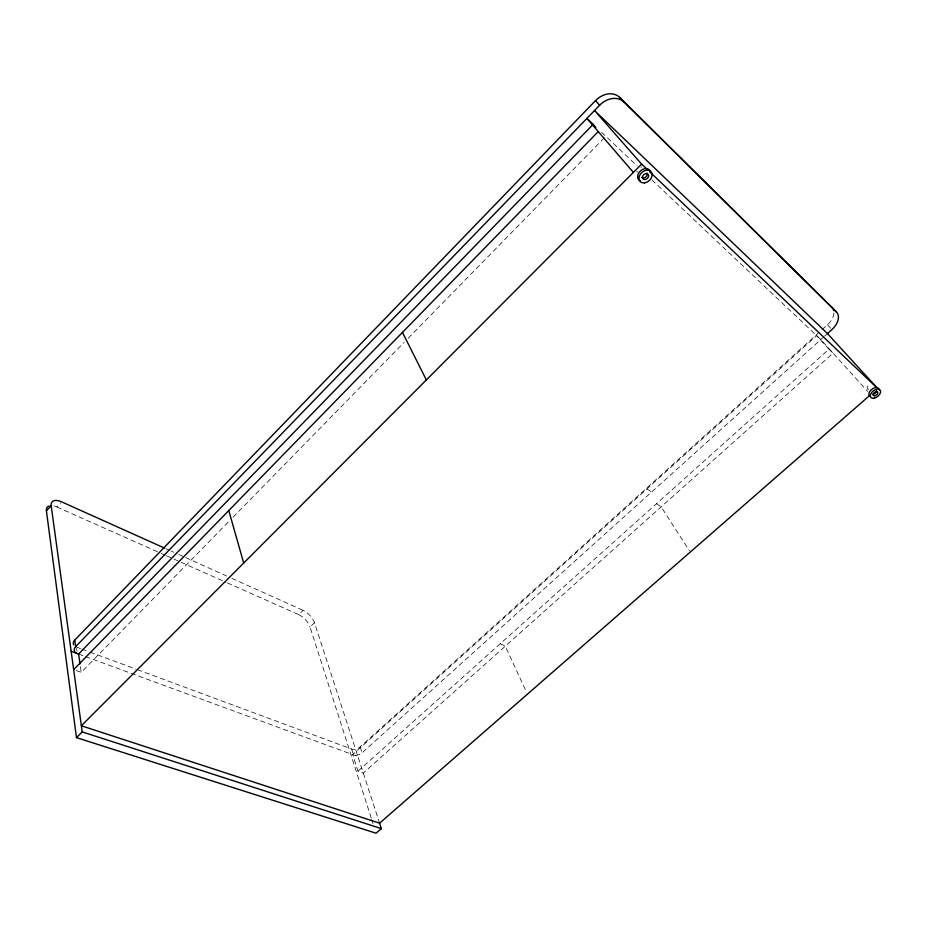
<?xml version="1.0" encoding="UTF-8"?>
<svg xmlns="http://www.w3.org/2000/svg" width="927" height="927" viewBox="0 0 927 927"><rect width="100%" height="100%" fill="white"/><g stroke="black" fill="none" stroke-linecap="round" stroke-linejoin="round"><path stroke-width="0.7" stroke-dasharray="4.63 3.48" d="M53.917 505.957A14.067 7.138 39.5 0 1 56.895 506.988L60.661 502.874M76.188 670.545L81.217 672.353L229.015 521.322M233.059 517.185L404.137 342.364M408.181 338.228L604.566 137.555M227.324 582.863L298.679 614.624L303.106 610.337A11.97 5.353 46.4 0 1 314.485 622.712L379.583 823.188M371.24 818.089L310.024 626.988L314.485 622.712M137.451 669.676L351.646 749.028A6.292 3.708 -20.3 0 0 360.174 746.907L821.021 330.591M822.087 329.618L827.463 324.763A15.771 10.162 -39.5 0 0 833.941 312.109M351.646 749.028L353.558 754.949A6.327 3.696 -20.3 0 0 362.109 752.817L823.674 337.011M824.624 336.153L827.475 333.593M357.996 771.183L828.912 349.212L833.095 353.164L363.314 773.083L357.996 771.183L352.677 754.624L816.652 335.62L828.912 349.212M78.621 654.056L84.044 656.049M85.4 656.548L357.949 756.571M76.454 647.069L80.522 648.576M81.877 649.085L88.656 651.588M90.012 652.098L136.095 669.178M56.895 506.988L159.942 552.863M161.263 553.454L165.226 555.215M166.547 555.806L179.768 561.692M181.089 562.283L226.003 582.272M165.863 548.68L169.826 550.453M171.147 551.055L173.778 552.237M179.062 554.613L184.334 556.976M185.655 557.567L226.57 575.957M231.843 578.321L303.106 610.337M500.244 643.72L505.273 646.189L526.223 691.588M656.49 503.709L661.148 506.86L689.514 550.87M646.953 488.865L651.6 492.028M601.565 132.271L637.231 165.991M651.924 179.884L820.824 339.572L867.718 391.495M827.463 324.763L831.913 329.583M360.174 746.907L362.109 752.817M371.681 819.456L373.002 823.582M80.417 666.722L81.217 672.353M76.64 648.379L77.011 650.997M298.679 614.624A11.947 5.4 46.4 0 1 310.024 626.988M868.889 389.201A2.758 1.669 -38 0 1 867.405 387.022A2.758 1.669 -38 0 1 871.171 385.064M637.463 172.434A3.395 2.572 -42.9 0 1 636.849 171.228M640.997 167.069A3.395 2.572 -42.9 0 1 641.681 167.254"/><path stroke-width="1.39" d="M876.733 387.451L827.475 333.593L594.52 110.522L641.635 164.137L81.356 725.771L379.583 823.188L381.356 828.622L376.084 833.211L76.477 737.637L46.408 510.893L51.17 505.678A14.09 7.08 39.6 0 1 61.611 501.843L164.542 548.089M73.604 644.717A7.706 5.041 -11.2 0 1 74.728 640.14L595.505 100.614A19.027 14.948 -45.6 0 1 619.653 97.381L836.397 311.901A15.852 10.162 -39.4 0 1 831.913 329.583L827.475 333.593M77.381 653.605A7.752 5.052 -11.3 0 1 75.655 646.664L599.63 105.249A19.131 14.971 -45.4 0 1 623.894 101.982L836.397 311.901M80.023 663.906L78.621 654.056L593.164 124.334L586.895 118.401L633.384 172.399M73.662 669.653L598.251 131.588M76.477 737.637L82.202 731.901L51.17 505.678M379.583 823.188L869.514 395.644M82.202 731.901L381.356 828.622M71.147 651.322L78.621 654.056M641.635 164.137L646.884 169.12M650.024 172.109L876.641 387.509M619.653 97.381L623.894 101.982M595.505 100.614L599.63 105.249M593.164 124.334L595.794 127.381M402.469 332.399L426.339 379.954M228.784 510.545L243.697 563.048M74.728 640.14L75.655 646.664M831.878 307.115A15.771 10.162 -39.5 0 1 833.767 310.661M46.408 510.893A14.067 7.138 39.5 0 1 49.004 505.968M869.584 396.003A5.933 3.569 -37.9 0 1 872.666 388.714A5.933 3.569 -37.9 0 1 879.202 389.977M876.363 390.661A2.769 1.669 -37.9 0 1 875.517 393.013A2.769 1.669 -37.9 0 1 872.852 394.265M640.233 180.939A7.312 5.516 -42.7 0 1 640.858 170.545A7.312 5.516 -42.7 0 1 650.65 172.41M646.988 173.117A3.407 2.572 -42.7 0 1 645.713 177.045A3.407 2.572 -42.7 0 1 641.762 177.393M874.149 398.193A5.944 3.569 -37.9 0 0 880.465 390.58A5.944 3.569 -37.9 0 0 871.809 392.306A5.944 3.569 -37.9 0 0 874.149 398.193M874.868 395.794A2.769 1.669 -37.9 0 0 877.811 392.248A2.769 1.669 -37.9 0 0 873.767 393.06A2.769 1.669 -37.9 0 0 874.868 395.794M644.694 182.874A7.323 5.516 -42.6 0 0 651.588 172.549A7.323 5.516 -42.6 0 0 640.325 174.195A7.323 5.516 -42.6 0 0 644.694 182.874M645.146 179.514A3.418 2.572 -42.6 0 0 648.367 174.693A3.418 2.572 -42.6 0 0 643.106 175.47A3.418 2.572 -42.6 0 0 645.146 179.514"/></g></svg>
